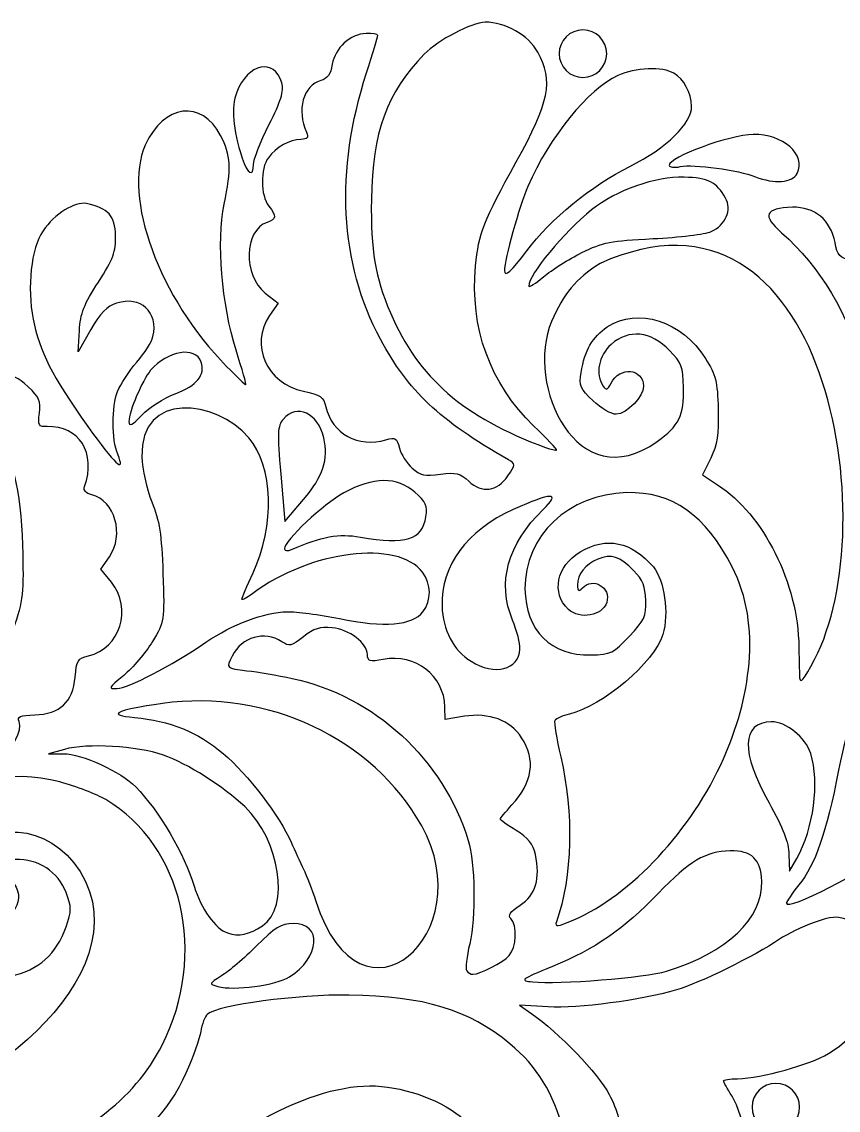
# Model space of a CAD drawing. Header units: millimetres. Extents: x -100 to 100, y -94 to 90.
# Drawn here: x 2.4 to 32.91, y 48.91 to 89.56 of the extents above; entities that cross this region are included whole.
import ezdxf

# ---------------------------------------------------------------- set-up
doc = ezdxf.new("R2010")
doc.units = ezdxf.units.MM
doc.header["$MEASUREMENT"] = 0
doc.layers.add('Layer 1', color=7, linetype='Continuous')

msp = doc.modelspace()

# ---------------------------------------------------------------- linework, layer by layer
at = {"layer": 'Layer 1', "color": 242}
for points, knots in [([(21.9667, 73.6684), (18.9258, 74.7752), (17.2125, 76.262), (16.1748, 78.6947), (16.1748, 78.6947), (15.5994, 80.0439), (15.439, 80.9976), (15.4638, 82.9253), (15.4638, 82.9253), (15.4961, 85.4396), (16.0325, 86.9147), (17.437, 88.3516), (17.437, 88.3516), (17.9585, 88.885), (19.1987, 89.535), (19.7187, 89.5474), (19.7187, 89.5474), (20.45, 89.5649), (21.3405, 89.0588), (21.684, 88.4306), (21.684, 88.4306), (22.2743, 87.3513), (22.1211, 86.5725), (20.8781, 84.3317), (20.8781, 84.3317), (19.662, 82.1393), (19.4711, 81.6521), (19.3565, 80.4481), (19.3565, 80.4481), (19.1368, 78.1376), (19.8968, 76.045), (21.5272, 74.4716), (21.5272, 74.4716), (22.0213, 73.9948), (22.4073, 73.588), (22.3849, 73.5678), (22.3849, 73.5678), (22.3624, 73.5476), (22.1743, 73.5927), (21.9667, 73.6684)], [0, 0, 0, 0, 0.0909091, 0.0909091, 0.0909091, 0.0909091, 0.1818182, 0.1818182, 0.1818182, 0.1818182, 0.2727273, 0.2727273, 0.2727273, 0.2727273, 0.3636364, 0.3636364, 0.3636364, 0.3636364, 0.4545455, 0.4545455, 0.4545455, 0.4545455, 0.5454545, 0.5454545, 0.5454545, 0.5454545, 0.6363636, 0.6363636, 0.6363636, 0.6363636, 0.7272727, 0.7272727, 0.7272727, 0.7272727, 0.8181818, 0.8181818, 0.8181818, 0.8181818, 1, 1, 1, 1]), ([(19.1033, 72.403), (18.7811, 72.7072), (18.6286, 72.7442), (18.041, 72.6608), (18.041, 72.6608), (17.4693, 72.5798), (17.2933, 72.618), (16.9861, 72.8906), (16.9861, 72.8906), (16.7832, 73.0705), (16.5694, 73.4095), (16.5107, 73.6439), (16.5107, 73.6439), (16.4165, 74.0213), (16.3588, 74.0566), (16.0087, 73.9521), (16.0087, 73.9521), (14.9706, 73.6425), (13.9913, 74.1803), (13.7597, 75.1871), (13.7597, 75.1871), (13.6755, 75.5535), (13.5583, 75.6348), (12.9223, 75.7682), (12.9223, 75.7682), (11.5488, 76.0564), (10.9037, 77.5004), (11.6618, 78.5898), (11.6618, 78.5898), (11.6618, 78.5898), (11.9827, 79.0508), (11.9827, 79.0508), (11.9827, 79.0508), (11.9827, 79.0508), (11.4985, 79.4337), (11.4985, 79.4337), (11.4985, 79.4337), (10.6586, 80.098), (10.7013, 81.7707), (11.5658, 82.0726), (11.5658, 82.0726), (11.9203, 82.1964), (11.9317, 82.3047), (11.6294, 82.6813), (11.6294, 82.6813), (11.3169, 83.0709), (11.308, 84.0843), (11.6137, 84.4845), (11.6137, 84.4845), (11.9216, 84.8879), (12.4022, 85.1595), (12.8292, 85.1718), (12.8292, 85.1718), (13.0804, 85.179), (13.1271, 85.2393), (13.0363, 85.4391), (13.0363, 85.4391), (12.6636, 86.2591), (12.92, 87.1865), (13.5701, 87.3696), (13.5701, 87.3696), (13.8268, 87.442), (13.9457, 87.608), (14.0037, 87.9752), (14.0037, 87.9752), (14.0998, 88.5832), (14.6781, 89.1088), (15.2694, 89.1258), (15.2694, 89.1258), (15.5046, 89.1326), (15.6982, 89.0991), (15.6996, 89.0515), (15.6996, 89.0515), (15.7009, 89.0039), (15.5129, 88.3766), (15.2817, 87.6577), (15.2817, 87.6577), (14.0965, 83.9716), (14.2754, 80.5698), (15.8049, 77.7036), (15.8049, 77.7036), (16.8302, 75.7823), (17.9971, 74.6823), (20.5836, 73.1996), (20.5836, 73.1996), (20.8544, 73.0444), (20.8536, 73.023), (20.5634, 72.6014), (20.5634, 72.6014), (20.163, 72.0201), (19.5911, 71.9423), (19.1033, 72.403)], [0, 0, 0, 0, 0.0416667, 0.0416667, 0.0416667, 0.0416667, 0.0833333, 0.0833333, 0.0833333, 0.0833333, 0.125, 0.125, 0.125, 0.125, 0.1666667, 0.1666667, 0.1666667, 0.1666667, 0.2083333, 0.2083333, 0.2083333, 0.2083333, 0.25, 0.25, 0.25, 0.25, 0.2916667, 0.2916667, 0.2916667, 0.2916667, 0.3333333, 0.3333333, 0.3333333, 0.3333333, 0.375, 0.375, 0.375, 0.375, 0.4166667, 0.4166667, 0.4166667, 0.4166667, 0.4583333, 0.4583333, 0.4583333, 0.4583333, 0.5, 0.5, 0.5, 0.5, 0.5416667, 0.5416667, 0.5416667, 0.5416667, 0.5833333, 0.5833333, 0.5833333, 0.5833333, 0.625, 0.625, 0.625, 0.625, 0.6666667, 0.6666667, 0.6666667, 0.6666667, 0.7083333, 0.7083333, 0.7083333, 0.7083333, 0.75, 0.75, 0.75, 0.75, 0.7916667, 0.7916667, 0.7916667, 0.7916667, 0.8333333, 0.8333333, 0.8333333, 0.8333333, 0.875, 0.875, 0.875, 0.875, 0.9166667, 0.9166667, 0.9166667, 0.9166667, 1, 1, 1, 1]), ([(23.3686, 89.2599), (23.8588, 89.2599), (24.2565, 88.8622), (24.2565, 88.372), (24.2565, 88.372), (24.2565, 87.8818), (23.8588, 87.4841), (23.3686, 87.4841), (23.3686, 87.4841), (22.8784, 87.4841), (22.4807, 87.8818), (22.4807, 88.372), (22.4807, 88.372), (22.4807, 88.8622), (22.8784, 89.2599), (23.3686, 89.2599)], [0, 0, 0, 0, 0.2, 0.2, 0.2, 0.2, 0.4, 0.4, 0.4, 0.4, 0.6, 0.6, 0.6, 0.6, 1, 1, 1, 1]), ([(10.6361, 84.474), (10.2796, 85.5805), (10.2142, 86.367), (10.4316, 86.9324), (10.4316, 86.9324), (10.8498, 88.0197), (11.8469, 88.225), (12.1135, 87.2786), (12.1135, 87.2786), (12.2005, 86.9698), (12.0917, 86.6121), (11.6373, 85.713), (11.6373, 85.713), (11.3134, 85.0721), (11.0523, 84.4078), (11.0572, 84.2369), (11.0572, 84.2369), (11.0716, 83.7364), (10.8299, 83.8724), (10.6361, 84.474)], [0, 0, 0, 0, 0.1666667, 0.1666667, 0.1666667, 0.1666667, 0.3333333, 0.3333333, 0.3333333, 0.3333333, 0.5, 0.5, 0.5, 0.5, 0.6666667, 0.6666667, 0.6666667, 0.6666667, 1, 1, 1, 1]), ([(20.4354, 80.2735), (20.433, 80.6772), (20.9908, 82.6767), (21.3122, 83.4169), (21.3122, 83.4169), (22.1116, 85.2579), (23.5738, 87.0586), (24.6724, 87.5551), (24.6724, 87.5551), (25.3164, 87.8462), (26.3474, 87.891), (26.7659, 87.646), (26.7659, 87.646), (27.1365, 87.4291), (27.413, 86.9106), (27.4275, 86.4054), (27.4275, 86.4054), (27.4456, 85.7731), (26.4903, 84.8435), (25.1238, 84.1641), (25.1238, 84.1641), (23.6852, 83.4487), (22.1559, 82.1965), (21.2759, 81.0134), (21.2759, 81.0134), (20.7, 80.239), (20.4369, 80.0074), (20.4354, 80.2735)], [0, 0, 0, 0, 0.125, 0.125, 0.125, 0.125, 0.25, 0.25, 0.25, 0.25, 0.375, 0.375, 0.375, 0.375, 0.5, 0.5, 0.5, 0.5, 0.625, 0.625, 0.625, 0.625, 0.75, 0.75, 0.75, 0.75, 1, 1, 1, 1]), ([(10.0555, 76.6893), (7.5418, 79.2353), (6.1484, 83.0253), (7.016, 84.9569), (7.016, 84.9569), (7.7061, 86.4931), (9.1225, 86.6731), (9.8291, 85.3144), (9.8291, 85.3144), (10.214, 84.5742), (10.2395, 84.0869), (9.9638, 82.746), (9.9638, 82.746), (9.6757, 81.3445), (9.865, 79.0328), (10.4102, 77.297), (10.4102, 77.297), (10.634, 76.5845), (10.799, 76.001), (10.7769, 76.0004), (10.7769, 76.0004), (10.7549, 75.9998), (10.4302, 76.3097), (10.0555, 76.6893)], [0, 0, 0, 0, 0.1428571, 0.1428571, 0.1428571, 0.1428571, 0.2857143, 0.2857143, 0.2857143, 0.2857143, 0.4285714, 0.4285714, 0.4285714, 0.4285714, 0.5714286, 0.5714286, 0.5714286, 0.5714286, 0.7142857, 0.7142857, 0.7142857, 0.7142857, 1, 1, 1, 1]), ([(29.814, 83.7763), (29.1772, 84.0323), (27.498, 84.258), (27.0066, 84.1536), (27.0066, 84.1536), (26.782, 84.106), (26.5965, 84.1278), (26.5944, 84.2021), (26.5944, 84.2021), (26.5856, 84.509), (28.8207, 85.3316), (29.7345, 85.3578), (29.7345, 85.3578), (30.8267, 85.3891), (31.7238, 84.5941), (31.3781, 83.9013), (31.3781, 83.9013), (31.2048, 83.554), (30.5061, 83.4981), (29.814, 83.7763)], [0, 0, 0, 0, 0.1666667, 0.1666667, 0.1666667, 0.1666667, 0.3333333, 0.3333333, 0.3333333, 0.3333333, 0.5, 0.5, 0.5, 0.5, 0.6666667, 0.6666667, 0.6666667, 0.6666667, 1, 1, 1, 1]), ([(31.4648, 65.0536), (31.457, 65.115), (31.4444, 65.6357), (31.4368, 66.2105), (31.4368, 66.2105), (31.4053, 68.5932), (30.1267, 71.1446), (28.401, 72.2687), (28.401, 72.2687), (28.401, 72.2687), (27.8332, 72.6387), (27.8332, 72.6387), (27.8332, 72.6387), (27.8332, 72.6387), (28.1433, 73.2659), (28.1433, 73.2659), (28.1433, 73.2659), (28.3872, 73.7592), (28.4467, 74.1479), (28.4217, 75.0872), (28.4217, 75.0872), (28.394, 76.1327), (28.3347, 76.3696), (27.9459, 76.9898), (27.9459, 76.9898), (27.0691, 78.3882), (25.4202, 78.917), (24.2793, 78.1658), (24.2793, 78.1658), (23.7236, 77.8), (23.4327, 77.2947), (23.302, 76.4679), (23.302, 76.4679), (23.2229, 75.9672), (23.2678, 75.8611), (23.753, 75.4029), (23.753, 75.4029), (24.0494, 75.1231), (24.436, 74.8982), (24.6121, 74.9033), (24.6121, 74.9033), (25.0102, 74.9148), (25.6469, 75.5678), (25.6358, 75.9533), (25.6358, 75.9533), (25.6166, 76.6256), (24.7415, 76.7043), (24.4214, 76.0626), (24.4214, 76.0626), (24.296, 75.8114), (24.238, 75.7895), (24.1282, 75.9523), (24.1282, 75.9523), (23.819, 76.411), (23.9481, 77.0885), (24.4261, 77.5146), (24.4261, 77.5146), (25.0789, 78.0967), (25.9037, 78.0107), (26.6059, 77.2874), (26.6059, 77.2874), (27.0515, 76.8282), (27.1083, 76.6777), (27.1256, 75.9112), (27.1256, 75.9112), (27.1494, 74.8589), (26.9599, 74.4679), (26.1444, 73.8856), (26.1444, 73.8856), (23.1617, 71.7559), (21.1884, 75.9852), (22.198, 78.3714), (22.198, 78.3714), (22.6362, 79.4069), (23.1052, 79.9677), (24.0105, 80.5387), (24.0105, 80.5387), (32.5109, 84.3646), (34.6733, 70.7761), (32.0227, 65.7479), (32.0227, 65.7479), (31.612, 64.9687), (31.4941, 64.822), (31.4648, 65.0536)], [0, 0, 0, 0, 0.0454545, 0.0454545, 0.0454545, 0.0454545, 0.0909091, 0.0909091, 0.0909091, 0.0909091, 0.1363636, 0.1363636, 0.1363636, 0.1363636, 0.1818182, 0.1818182, 0.1818182, 0.1818182, 0.2272727, 0.2272727, 0.2272727, 0.2272727, 0.2727273, 0.2727273, 0.2727273, 0.2727273, 0.3181818, 0.3181818, 0.3181818, 0.3181818, 0.3636364, 0.3636364, 0.3636364, 0.3636364, 0.4090909, 0.4090909, 0.4090909, 0.4090909, 0.4545455, 0.4545455, 0.4545455, 0.4545455, 0.5, 0.5, 0.5, 0.5, 0.5454545, 0.5454545, 0.5454545, 0.5454545, 0.5909091, 0.5909091, 0.5909091, 0.5909091, 0.6363636, 0.6363636, 0.6363636, 0.6363636, 0.6818182, 0.6818182, 0.6818182, 0.6818182, 0.7272727, 0.7272727, 0.7272727, 0.7272727, 0.7727273, 0.7727273, 0.7727273, 0.7727273, 0.8181818, 0.8181818, 0.8181818, 0.8181818, 0.8636364, 0.8636364, 0.8636364, 0.8636364, 0.9090909, 0.9090909, 0.9090909, 0.9090909, 1, 1, 1, 1]), ([(21.3463, 79.695), (21.3364, 80.1099), (22.6597, 81.7133), (23.6936, 82.5388), (23.6936, 82.5388), (24.6136, 83.2735), (26.0911, 83.7962), (27.1463, 83.7606), (27.1463, 83.7606), (28.0719, 83.7295), (28.349, 83.5901), (28.6979, 82.9807), (28.6979, 82.9807), (28.9441, 82.5509), (28.6945, 81.9673), (28.1627, 81.7289), (28.1627, 81.7289), (27.9424, 81.6302), (26.9629, 81.511), (25.9862, 81.4641), (25.9862, 81.4641), (24.4046, 81.3882), (24.1139, 81.3311), (23.3267, 80.9414), (23.3267, 80.9414), (22.8407, 80.7009), (22.1968, 80.2952), (21.896, 80.0399), (21.896, 80.0399), (21.5953, 79.7848), (21.3478, 79.6295), (21.3463, 79.695)], [0, 0, 0, 0, 0.1111111, 0.1111111, 0.1111111, 0.1111111, 0.2222222, 0.2222222, 0.2222222, 0.2222222, 0.3333333, 0.3333333, 0.3333333, 0.3333333, 0.4444444, 0.4444444, 0.4444444, 0.4444444, 0.5555556, 0.5555556, 0.5555556, 0.5555556, 0.6666667, 0.6666667, 0.6666667, 0.6666667, 0.7777778, 0.7777778, 0.7777778, 0.7777778, 1, 1, 1, 1]), ([(4.8699, 74.4492), (3.5032, 76.384), (3.0755, 77.2227), (2.8279, 78.4539), (2.8279, 78.4539), (2.5872, 79.6504), (2.7476, 81.0947), (3.1949, 81.7584), (3.1949, 81.7584), (3.6167, 82.3844), (4.3893, 82.8666), (4.8213, 82.7737), (4.8213, 82.7737), (5.6371, 82.5981), (5.8836, 82.3252), (5.9051, 81.5732), (5.9051, 81.5732), (5.9222, 80.98), (5.8212, 80.7089), (5.261, 79.8444), (5.261, 79.8444), (4.7284, 79.0226), (4.5876, 78.6624), (4.5514, 78.0294), (4.5514, 78.0294), (4.5514, 78.0294), (4.5062, 77.2397), (4.5062, 77.2397), (4.5062, 77.2397), (4.5062, 77.2397), (4.9826, 78.0701), (4.9826, 78.0701), (4.9826, 78.0701), (5.3376, 78.689), (5.5823, 78.9395), (5.9432, 79.0539), (5.9432, 79.0539), (6.8436, 79.339), (7.5129, 78.7245), (7.3031, 77.8055), (7.3031, 77.8055), (7.2607, 77.6194), (6.9888, 77.1914), (6.6991, 76.8545), (6.6991, 76.8545), (6.4093, 76.5175), (6.0856, 76.023), (5.9797, 75.7556), (5.9797, 75.7556), (5.7563, 75.1914), (5.7597, 73.9558), (5.9862, 73.4079), (5.9862, 73.4079), (6.3049, 72.637), (5.8506, 73.0607), (4.8699, 74.4492)], [0, 0, 0, 0, 0.0666667, 0.0666667, 0.0666667, 0.0666667, 0.1333333, 0.1333333, 0.1333333, 0.1333333, 0.2, 0.2, 0.2, 0.2, 0.2666667, 0.2666667, 0.2666667, 0.2666667, 0.3333333, 0.3333333, 0.3333333, 0.3333333, 0.4, 0.4, 0.4, 0.4, 0.4666667, 0.4666667, 0.4666667, 0.4666667, 0.5333333, 0.5333333, 0.5333333, 0.5333333, 0.6, 0.6, 0.6, 0.6, 0.6666667, 0.6666667, 0.6666667, 0.6666667, 0.7333333, 0.7333333, 0.7333333, 0.7333333, 0.8, 0.8, 0.8, 0.8, 0.8666667, 0.8666667, 0.8666667, 0.8666667, 1, 1, 1, 1]), ([(33.7992, 66.0785), (33.3309, 66.2345), (33.2761, 66.5078), (33.5624, 67.2617), (33.5624, 67.2617), (33.6688, 67.5418), (33.8876, 68.5478), (34.0487, 69.4973), (34.0487, 69.4973), (34.9183, 74.622), (33.7094, 79.141), (30.7878, 81.6872), (30.7878, 81.6872), (30.0464, 82.3334), (30.1649, 82.6065), (31.1996, 82.6362), (31.1996, 82.6362), (32.0194, 82.6597), (32.6265, 82.1569), (32.787, 81.3216), (32.787, 81.3216), (32.8807, 80.8337), (32.9624, 80.7461), (33.4198, 80.6441), (33.4198, 80.6441), (33.7086, 80.5797), (34.0359, 80.4435), (34.147, 80.3416), (34.147, 80.3416), (34.4844, 80.0323), (34.7901, 79.049), (34.6628, 78.683), (34.6628, 78.683), (34.5414, 78.334), (34.7314, 78.1812), (35.2677, 78.1966), (35.2677, 78.1966), (35.6103, 78.2065), (36.1454, 77.657), (36.3716, 77.0636), (36.3716, 77.0636), (36.525, 76.6609), (36.5066, 76.4949), (36.2498, 75.9655), (36.2498, 75.9655), (36.0833, 75.6225), (35.9674, 75.3302), (35.9921, 75.3159), (35.9921, 75.3159), (36.7234, 74.8941), (36.9347, 74.7036), (37.1158, 74.3027), (37.1158, 74.3027), (37.3634, 73.7551), (37.2998, 73.2879), (36.8935, 72.6679), (36.8935, 72.6679), (36.8935, 72.6679), (36.6121, 72.2385), (36.6121, 72.2385), (36.6121, 72.2385), (36.6121, 72.2385), (37.0204, 71.836), (37.0204, 71.836), (37.0204, 71.836), (37.6171, 71.2479), (37.722, 70.4806), (37.2967, 69.8159), (37.2967, 69.8159), (37.1095, 69.5234), (36.909, 69.282), (36.851, 69.2799), (36.851, 69.2799), (36.7931, 69.2778), (36.8515, 69.0015), (36.9807, 68.6663), (36.9807, 68.6663), (37.6148, 67.0208), (36.8541, 65.9765), (35.0027, 65.9511), (35.0027, 65.9511), (34.5688, 65.9452), (34.0273, 66.0025), (33.7992, 66.0785)], [0, 0, 0, 0, 0.0454545, 0.0454545, 0.0454545, 0.0454545, 0.0909091, 0.0909091, 0.0909091, 0.0909091, 0.1363636, 0.1363636, 0.1363636, 0.1363636, 0.1818182, 0.1818182, 0.1818182, 0.1818182, 0.2272727, 0.2272727, 0.2272727, 0.2272727, 0.2727273, 0.2727273, 0.2727273, 0.2727273, 0.3181818, 0.3181818, 0.3181818, 0.3181818, 0.3636364, 0.3636364, 0.3636364, 0.3636364, 0.4090909, 0.4090909, 0.4090909, 0.4090909, 0.4545455, 0.4545455, 0.4545455, 0.4545455, 0.5, 0.5, 0.5, 0.5, 0.5454545, 0.5454545, 0.5454545, 0.5454545, 0.5909091, 0.5909091, 0.5909091, 0.5909091, 0.6363636, 0.6363636, 0.6363636, 0.6363636, 0.6818182, 0.6818182, 0.6818182, 0.6818182, 0.7272727, 0.7272727, 0.7272727, 0.7272727, 0.7727273, 0.7727273, 0.7727273, 0.7727273, 0.8181818, 0.8181818, 0.8181818, 0.8181818, 0.8636364, 0.8636364, 0.8636364, 0.8636364, 0.9090909, 0.9090909, 0.9090909, 0.9090909, 1, 1, 1, 1]), ([(6.4061, 74.6377), (6.4004, 74.9903), (6.9067, 76.1849), (7.2149, 76.5457), (7.2149, 76.5457), (7.8479, 77.2868), (8.8905, 77.4572), (9.1012, 76.8539), (9.1012, 76.8539), (9.2688, 76.3741), (8.9424, 75.9733), (8.1358, 75.6685), (8.1358, 75.6685), (7.7157, 75.5098), (7.1556, 75.153), (6.8912, 74.8756), (6.8912, 74.8756), (6.5132, 74.4793), (6.4095, 74.4283), (6.4061, 74.6377)], [0, 0, 0, 0, 0.1666667, 0.1666667, 0.1666667, 0.1666667, 0.3333333, 0.3333333, 0.3333333, 0.3333333, 0.5, 0.5, 0.5, 0.5, 0.6666667, 0.6666667, 0.6666667, 0.6666667, 1, 1, 1, 1]), ([(-1.0224, 61.3796), (-1.1692, 61.4845), (-1.2918, 61.6565), (-1.2948, 61.7617), (-1.2948, 61.7617), (-1.2978, 61.8671), (-0.8535, 62.4102), (-0.3074, 62.9687), (-0.3074, 62.9687), (0.8914, 64.1948), (1.5423, 65.2568), (2.0795, 66.8625), (2.0795, 66.8625), (2.4492, 67.968), (2.4783, 68.232), (2.4258, 70.0096), (2.4258, 70.0096), (2.3641, 72.1047), (2.0713, 73.2822), (1.1986, 74.9467), (1.1986, 74.9467), (0.733, 75.8347), (0.8219, 76.0785), (1.6835, 76.2766), (1.6835, 76.2766), (2.0845, 76.3688), (2.2331, 76.3147), (2.6436, 75.9271), (2.6436, 75.9271), (3.0561, 75.5376), (3.1189, 75.3904), (3.0605, 74.9505), (3.0605, 74.9505), (2.9981, 74.482), (3.0253, 74.4336), (3.3456, 74.4428), (3.3456, 74.4428), (4.5517, 74.4774), (5.1884, 73.458), (4.7465, 72.1998), (4.7465, 72.1998), (4.6959, 72.0557), (4.7902, 71.9489), (5.016, 71.8947), (5.016, 71.8947), (5.8762, 71.6883), (6.2438, 70.397), (5.675, 69.5798), (5.675, 69.5798), (5.675, 69.5798), (5.354, 69.1184), (5.354, 69.1184), (5.354, 69.1184), (5.354, 69.1184), (5.7474, 68.6321), (5.7474, 68.6321), (5.7474, 68.6321), (6.5398, 67.6528), (6.0739, 66.153), (4.8929, 65.8814), (4.8929, 65.8814), (4.4952, 65.79), (4.4458, 65.7113), (4.3936, 65.0887), (4.3936, 65.0887), (4.3159, 64.1611), (3.8246, 63.7008), (2.8835, 63.6738), (2.8835, 63.6738), (2.3288, 63.6579), (2.2219, 63.612), (2.3005, 63.4235), (2.3005, 63.4235), (2.439, 63.0914), (2.0364, 62.3446), (1.6452, 62.208), (1.6452, 62.208), (1.4616, 62.1439), (1.1263, 62.0914), (0.8999, 62.0914), (0.8999, 62.0914), (0.6736, 62.0913), (0.4902, 62.0286), (0.4924, 61.952), (0.4924, 61.952), (0.5, 61.6856), (-0.0857, 61.1985), (-0.4195, 61.1936), (-0.4195, 61.1936), (-0.6044, 61.1909), (-0.8756, 61.2746), (-1.0224, 61.3796)], [0, 0, 0, 0, 0.0416667, 0.0416667, 0.0416667, 0.0416667, 0.0833333, 0.0833333, 0.0833333, 0.0833333, 0.125, 0.125, 0.125, 0.125, 0.1666667, 0.1666667, 0.1666667, 0.1666667, 0.2083333, 0.2083333, 0.2083333, 0.2083333, 0.25, 0.25, 0.25, 0.25, 0.2916667, 0.2916667, 0.2916667, 0.2916667, 0.3333333, 0.3333333, 0.3333333, 0.3333333, 0.375, 0.375, 0.375, 0.375, 0.4166667, 0.4166667, 0.4166667, 0.4166667, 0.4583333, 0.4583333, 0.4583333, 0.4583333, 0.5, 0.5, 0.5, 0.5, 0.5416667, 0.5416667, 0.5416667, 0.5416667, 0.5833333, 0.5833333, 0.5833333, 0.5833333, 0.625, 0.625, 0.625, 0.625, 0.6666667, 0.6666667, 0.6666667, 0.6666667, 0.7083333, 0.7083333, 0.7083333, 0.7083333, 0.75, 0.75, 0.75, 0.75, 0.7916667, 0.7916667, 0.7916667, 0.7916667, 0.8333333, 0.8333333, 0.8333333, 0.8333333, 0.875, 0.875, 0.875, 0.875, 0.9166667, 0.9166667, 0.9166667, 0.9166667, 1, 1, 1, 1]), ([(6.2075, 65.1509), (6.5475, 65.4277), (7.0308, 65.9948), (7.2815, 66.4111), (7.2815, 66.4111), (7.7318, 67.1585), (7.7366, 67.1904), (7.6751, 68.9619), (7.6751, 68.9619), (7.6245, 70.4162), (7.5464, 70.921), (7.2625, 71.6282), (7.2625, 71.6282), (7.062, 72.1274), (6.9023, 72.8479), (6.8889, 73.313), (6.8889, 73.313), (6.8181, 75.7836), (9.6531, 75.4577), (10.8874, 74.0268), (10.8874, 74.0268), (11.7974, 72.9718), (11.8667, 70.7348), (11.0437, 68.9811), (11.0437, 68.9811), (10.8129, 68.4895), (10.6252, 68.047), (10.6266, 67.998), (10.6266, 67.998), (10.6281, 67.9492), (10.8102, 68.0446), (11.0313, 68.2103), (11.0313, 68.2103), (13.1721, 69.8142), (16.4651, 70.225), (17.3753, 69.0016), (17.3753, 69.0016), (17.7085, 68.5539), (17.7147, 67.9477), (17.3904, 67.523), (17.3904, 67.523), (17.0042, 67.0171), (15.9316, 66.9299), (14.2714, 67.2697), (14.2714, 67.2697), (13.5271, 67.4221), (12.6531, 67.5392), (12.3292, 67.5299), (12.3292, 67.5299), (11.4403, 67.5045), (10.2848, 67.0713), (9.2782, 66.3863), (9.2782, 66.3863), (7.9743, 65.499), (6.3817, 64.6704), (5.9565, 64.6582), (5.9565, 64.6582), (5.6207, 64.6486), (5.6422, 64.6908), (6.2075, 65.1509)], [0, 0, 0, 0, 0.0625, 0.0625, 0.0625, 0.0625, 0.125, 0.125, 0.125, 0.125, 0.1875, 0.1875, 0.1875, 0.1875, 0.25, 0.25, 0.25, 0.25, 0.3125, 0.3125, 0.3125, 0.3125, 0.375, 0.375, 0.375, 0.375, 0.4375, 0.4375, 0.4375, 0.4375, 0.5, 0.5, 0.5, 0.5, 0.5625, 0.5625, 0.5625, 0.5625, 0.625, 0.625, 0.625, 0.625, 0.6875, 0.6875, 0.6875, 0.6875, 0.75, 0.75, 0.75, 0.75, 0.8125, 0.8125, 0.8125, 0.8125, 0.875, 0.875, 0.875, 0.875, 1, 1, 1, 1]), ([(12.0781, 72.6624), (11.9411, 74.2081), (11.9521, 74.4608), (12.168, 74.7135), (12.168, 74.7135), (12.6802, 75.3133), (13.4675, 74.9551), (13.6814, 74.0251), (13.6814, 74.0251), (13.868, 73.2139), (13.6655, 72.5923), (12.932, 71.7245), (12.932, 71.7245), (12.932, 71.7245), (12.2343, 70.8992), (12.2343, 70.8992), (12.2343, 70.8992), (12.2343, 70.8992), (12.0781, 72.6624), (12.0781, 72.6624)], [0, 0, 0, 0, 0.1666667, 0.1666667, 0.1666667, 0.1666667, 0.3333333, 0.3333333, 0.3333333, 0.3333333, 0.5, 0.5, 0.5, 0.5, 0.6666667, 0.6666667, 0.6666667, 0.6666667, 1, 1, 1, 1]), ([(12.216, 69.8796), (12.2075, 70.1741), (13.6764, 71.5606), (14.43, 71.9695), (14.43, 71.9695), (15.5337, 72.5683), (16.4286, 72.5772), (17.0873, 71.9963), (17.0873, 71.9963), (17.5109, 71.6228), (17.5704, 71.4902), (17.5011, 71.0745), (17.5011, 71.0745), (17.3562, 70.206), (16.756, 70.0202), (15.0507, 70.3165), (15.0507, 70.3165), (14.2371, 70.4579), (13.6176, 70.3451), (12.4782, 69.8482), (12.4782, 69.8482), (12.3363, 69.7863), (12.2182, 69.8003), (12.216, 69.8796)], [0, 0, 0, 0, 0.1428571, 0.1428571, 0.1428571, 0.1428571, 0.2857143, 0.2857143, 0.2857143, 0.2857143, 0.4285714, 0.4285714, 0.4285714, 0.4285714, 0.5714286, 0.5714286, 0.5714286, 0.5714286, 0.7142857, 0.7142857, 0.7142857, 0.7142857, 1, 1, 1, 1]), ([(19.193, 65.6757), (18.5246, 66.0949), (18.1296, 66.8427), (18.1036, 67.7376), (18.1036, 67.7376), (18.0598, 69.25), (19.0299, 70.5667), (20.7632, 71.3473), (20.7632, 71.3473), (22.2109, 71.9993), (22.5573, 71.9987), (21.882, 71.3455), (21.882, 71.3455), (20.5496, 70.0568), (20.1533, 68.6181), (20.7422, 67.2072), (20.7422, 67.2072), (20.9023, 66.8236), (21.0252, 66.3414), (21.0155, 66.1357), (21.0155, 66.1357), (20.9785, 65.3575), (20.067, 65.1274), (19.193, 65.6757)], [0, 0, 0, 0, 0.1428571, 0.1428571, 0.1428571, 0.1428571, 0.2857143, 0.2857143, 0.2857143, 0.2857143, 0.4285714, 0.4285714, 0.4285714, 0.4285714, 0.5714286, 0.5714286, 0.5714286, 0.5714286, 0.7142857, 0.7142857, 0.7142857, 0.7142857, 1, 1, 1, 1]), ([(22.38, 55.9427), (22.9748, 57.6365), (23.0357, 60.0266), (22.5371, 62.1074), (22.5371, 62.1074), (22.3759, 62.7799), (22.2788, 63.3903), (22.3214, 63.4638), (22.3214, 63.4638), (22.3639, 63.5372), (22.6092, 63.6457), (22.8663, 63.7048), (22.8663, 63.7048), (24.0897, 63.9863), (26.0506, 65.658), (26.3556, 66.6794), (26.3556, 66.6794), (26.59, 67.4648), (26.4155, 68.7008), (25.9998, 69.1991), (25.9998, 69.1991), (25.2072, 70.1495), (24.2411, 70.3487), (23.2655, 69.7629), (23.2655, 69.7629), (22.384, 69.2337), (22.1767, 68.2279), (22.8234, 67.6172), (22.8234, 67.6172), (23.2412, 67.2228), (24.1019, 67.3758), (24.2565, 67.872), (24.2565, 67.872), (24.4316, 68.4343), (23.7457, 68.8405), (23.3424, 68.4134), (23.3424, 68.4134), (23.2071, 68.2702), (23.1676, 68.2939), (23.1648, 68.5203), (23.1648, 68.5203), (23.1599, 68.9201), (23.4584, 69.3019), (23.9272, 69.4957), (23.9272, 69.4957), (24.4294, 69.7034), (24.7467, 69.5998), (25.2734, 69.0564), (25.2734, 69.0564), (25.6039, 68.7156), (25.701, 68.4725), (25.716, 67.9486), (25.716, 67.9486), (25.733, 67.3553), (25.6619, 67.1998), (25.1019, 66.6068), (25.1019, 66.6068), (24.5102, 65.9802), (24.4154, 65.9345), (23.6612, 65.9129), (23.6612, 65.9129), (22.1792, 65.8704), (21.2252, 66.8267), (21.2026, 68.3777), (21.2026, 68.3777), (21.1738, 70.3539), (22.8348, 71.9264), (25.0034, 71.9761), (25.0034, 71.9761), (26.7138, 72.0154), (27.9446, 71.1499), (28.9455, 69.2046), (28.9455, 69.2046), (30.0844, 66.991), (29.5896, 64.2241), (28.6212, 62.0365), (28.6212, 62.0365), (27.4498, 59.39), (25.1656, 56.9327), (23.0268, 56.0181), (23.0268, 56.0181), (22.4023, 55.751), (22.3088, 55.74), (22.38, 55.9427)], [0, 0, 0, 0, 0.0454545, 0.0454545, 0.0454545, 0.0454545, 0.0909091, 0.0909091, 0.0909091, 0.0909091, 0.1363636, 0.1363636, 0.1363636, 0.1363636, 0.1818182, 0.1818182, 0.1818182, 0.1818182, 0.2272727, 0.2272727, 0.2272727, 0.2272727, 0.2727273, 0.2727273, 0.2727273, 0.2727273, 0.3181818, 0.3181818, 0.3181818, 0.3181818, 0.3636364, 0.3636364, 0.3636364, 0.3636364, 0.4090909, 0.4090909, 0.4090909, 0.4090909, 0.4545455, 0.4545455, 0.4545455, 0.4545455, 0.5, 0.5, 0.5, 0.5, 0.5454545, 0.5454545, 0.5454545, 0.5454545, 0.5909091, 0.5909091, 0.5909091, 0.5909091, 0.6363636, 0.6363636, 0.6363636, 0.6363636, 0.6818182, 0.6818182, 0.6818182, 0.6818182, 0.7272727, 0.7272727, 0.7272727, 0.7272727, 0.7727273, 0.7727273, 0.7727273, 0.7727273, 0.8181818, 0.8181818, 0.8181818, 0.8181818, 0.8636364, 0.8636364, 0.8636364, 0.8636364, 0.9090909, 0.9090909, 0.9090909, 0.9090909, 1, 1, 1, 1]), ([(19.0244, 54.1156), (18.9757, 54.1897), (19.026, 54.6422), (19.1361, 55.1212), (19.1361, 55.1212), (19.3709, 56.1415), (19.3439, 58.1391), (19.084, 58.9845), (19.084, 58.9845), (18.1527, 62.0134), (15.5752, 64.384), (12.5042, 65.036), (12.5042, 65.036), (11.9669, 65.1502), (11.2068, 65.2806), (10.8153, 65.3261), (10.8153, 65.3261), (10.0258, 65.4176), (10.0332, 65.4102), (10.2638, 65.8746), (10.2638, 65.8746), (10.6161, 66.5846), (11.4707, 66.8317), (12.112, 66.4094), (12.112, 66.4094), (12.3997, 66.2201), (12.4755, 66.2372), (12.9243, 66.5933), (12.9243, 66.5933), (13.3163, 66.9046), (13.5392, 66.9743), (13.9958, 66.929), (13.9958, 66.929), (14.646, 66.8645), (15.3044, 66.3653), (15.317, 65.9272), (15.317, 65.9272), (15.3243, 65.6715), (15.3971, 65.6493), (15.9096, 65.7463), (15.9096, 65.7463), (17.1111, 65.974), (18.1776, 65.1503), (18.2114, 63.9686), (18.2114, 63.9686), (18.2114, 63.9686), (18.2248, 63.5059), (18.2248, 63.5059), (18.2248, 63.5059), (18.2248, 63.5059), (18.937, 63.6213), (18.937, 63.6213), (18.937, 63.6213), (19.8584, 63.7705), (20.6564, 63.4729), (21.0788, 62.8228), (21.0788, 62.8228), (21.6144, 61.9985), (21.492, 61.1516), (20.7158, 60.3106), (20.7158, 60.3106), (20.4718, 60.0463), (20.2728, 59.8076), (20.2736, 59.7803), (20.2736, 59.7803), (20.2744, 59.753), (20.5455, 59.5626), (20.876, 59.3572), (20.876, 59.3572), (21.3238, 59.0791), (21.5059, 58.8507), (21.5905, 58.4616), (21.5905, 58.4616), (21.7861, 57.5624), (21.6015, 56.947), (21.022, 56.5654), (21.022, 56.5654), (20.6525, 56.3221), (20.5505, 56.1789), (20.6679, 56.0681), (20.6679, 56.0681), (20.9227, 55.8275), (20.8886, 54.9786), (20.6123, 54.6861), (20.6123, 54.6861), (20.3646, 54.4237), (19.5326, 53.993), (19.2583, 53.9851), (19.2583, 53.9851), (19.1784, 53.9829), (19.0731, 54.0416), (19.0244, 54.1156)], [0, 0, 0, 0, 0.0416667, 0.0416667, 0.0416667, 0.0416667, 0.0833333, 0.0833333, 0.0833333, 0.0833333, 0.125, 0.125, 0.125, 0.125, 0.1666667, 0.1666667, 0.1666667, 0.1666667, 0.2083333, 0.2083333, 0.2083333, 0.2083333, 0.25, 0.25, 0.25, 0.25, 0.2916667, 0.2916667, 0.2916667, 0.2916667, 0.3333333, 0.3333333, 0.3333333, 0.3333333, 0.375, 0.375, 0.375, 0.375, 0.4166667, 0.4166667, 0.4166667, 0.4166667, 0.4583333, 0.4583333, 0.4583333, 0.4583333, 0.5, 0.5, 0.5, 0.5, 0.5416667, 0.5416667, 0.5416667, 0.5416667, 0.5833333, 0.5833333, 0.5833333, 0.5833333, 0.625, 0.625, 0.625, 0.625, 0.6666667, 0.6666667, 0.6666667, 0.6666667, 0.7083333, 0.7083333, 0.7083333, 0.7083333, 0.75, 0.75, 0.75, 0.75, 0.7916667, 0.7916667, 0.7916667, 0.7916667, 0.8333333, 0.8333333, 0.8333333, 0.8333333, 0.875, 0.875, 0.875, 0.875, 0.9166667, 0.9166667, 0.9166667, 0.9166667, 1, 1, 1, 1]), ([(30.9701, 56.64), (30.9685, 56.6941), (31.1781, 57.0007), (31.436, 57.3215), (31.436, 57.3215), (32.0521, 58.0877), (32.4526, 59.2423), (32.9238, 61.6101), (32.9238, 61.6101), (33.3144, 63.5728), (33.4791, 63.9976), (34.1426, 64.7535), (34.1426, 64.7535), (34.7212, 65.4128), (35.383, 65.588), (36.067, 65.2628), (36.067, 65.2628), (36.9186, 64.8579), (37.2124, 64.2214), (37.1607, 62.8934), (37.1607, 62.8934), (37.0983, 61.2937), (36.3751, 59.9558), (34.8685, 58.6528), (34.8685, 58.6528), (33.9375, 57.8476), (30.9792, 56.3202), (30.9701, 56.64)], [0, 0, 0, 0, 0.125, 0.125, 0.125, 0.125, 0.25, 0.25, 0.25, 0.25, 0.375, 0.375, 0.375, 0.375, 0.5, 0.5, 0.5, 0.5, 0.625, 0.625, 0.625, 0.625, 0.75, 0.75, 0.75, 0.75, 1, 1, 1, 1]), ([(13.386, 56.716), (13.2515, 57.1305), (13.0454, 57.6686), (12.9279, 57.9117), (12.9279, 57.9117), (12.8106, 58.1549), (12.6026, 58.6096), (12.4659, 58.9224), (12.4659, 58.9224), (12.0402, 59.8961), (10.8338, 61.4699), (9.9311, 62.2292), (9.9311, 62.2292), (8.9763, 63.0323), (7.9149, 63.4644), (6.6144, 63.5795), (6.6144, 63.5795), (5.5439, 63.6744), (5.8892, 63.8466), (7.6559, 64.0988), (7.6559, 64.0988), (11.5649, 64.6569), (15.5216, 62.7919), (17.3442, 59.5322), (17.3442, 59.5322), (19.5938, 55.5098), (15.0763, 51.5083), (13.386, 56.716)], [0, 0, 0, 0, 0.125, 0.125, 0.125, 0.125, 0.25, 0.25, 0.25, 0.25, 0.375, 0.375, 0.375, 0.375, 0.5, 0.5, 0.5, 0.5, 0.625, 0.625, 0.625, 0.625, 0.75, 0.75, 0.75, 0.75, 1, 1, 1, 1]), ([(31.0678, 58.4632), (31.0543, 58.9194), (30.8508, 59.4453), (30.325, 60.3839), (30.325, 60.3839), (29.2544, 62.2944), (29.2842, 63.3852), (30.4079, 63.4174), (30.4079, 63.4174), (30.9457, 63.4328), (31.6833, 62.8358), (31.878, 62.2276), (31.878, 62.2276), (32.2191, 61.1617), (31.9877, 59.4133), (31.3601, 58.3144), (31.3601, 58.3144), (31.3601, 58.3144), (31.0863, 57.835), (31.0863, 57.835), (31.0863, 57.835), (31.0863, 57.835), (31.0678, 58.4632), (31.0678, 58.4632)], [0, 0, 0, 0, 0.1428571, 0.1428571, 0.1428571, 0.1428571, 0.2857143, 0.2857143, 0.2857143, 0.2857143, 0.4285714, 0.4285714, 0.4285714, 0.4285714, 0.5714286, 0.5714286, 0.5714286, 0.5714286, 0.7142857, 0.7142857, 0.7142857, 0.7142857, 1, 1, 1, 1]), ([(10.0878, 55.5301), (9.6264, 55.6858), (9.096, 56.4285), (8.842, 57.2746), (8.842, 57.2746), (8.4792, 58.4829), (7.5323, 60.0905), (6.6559, 60.9865), (6.6559, 60.9865), (6.1022, 61.5525), (4.6356, 62.2272), (3.962, 62.2259), (3.962, 62.2259), (3.962, 62.2259), (3.3976, 62.2247), (3.3976, 62.2247), (3.3976, 62.2247), (3.3976, 62.2247), (3.9904, 62.3883), (3.9904, 62.3883), (3.9904, 62.3883), (4.8485, 62.6251), (6.6903, 62.5181), (7.6901, 62.1735), (7.6901, 62.1735), (8.5594, 61.8739), (9.9591, 60.9873), (10.7304, 60.2479), (10.7304, 60.2479), (12.0555, 58.9779), (12.4261, 56.4933), (11.3939, 55.7997), (11.3939, 55.7997), (10.8987, 55.4669), (10.5117, 55.387), (10.0878, 55.5301)], [0, 0, 0, 0, 0.1, 0.1, 0.1, 0.1, 0.2, 0.2, 0.2, 0.2, 0.3, 0.3, 0.3, 0.3, 0.4, 0.4, 0.4, 0.4, 0.5, 0.5, 0.5, 0.5, 0.6, 0.6, 0.6, 0.6, 0.7, 0.7, 0.7, 0.7, 0.8, 0.8, 0.8, 0.8, 1, 1, 1, 1]), ([(-1.321, 47.0509), (-2.4909, 47.2271), (-3.8723, 47.7485), (-4.8028, 48.3648), (-4.8028, 48.3648), (-4.8028, 48.3648), (-5.3442, 48.7234), (-5.3442, 48.7234), (-5.3442, 48.7234), (-5.3442, 48.7234), (-3.2463, 48.7835), (-3.2463, 48.7835), (-3.2463, 48.7835), (0.4308, 48.889), (7.0287, 53.9013), (4.5756, 57.8246), (4.5756, 57.8246), (3.4308, 59.6557), (1.0261, 59.8133), (0.1779, 58.113), (0.1779, 58.113), (-0.1996, 57.3562), (0.2056, 56.4969), (1.1008, 56.1558), (1.1008, 56.1558), (2.019, 55.806), (2.6921, 56.835), (1.9831, 57.5045), (1.9831, 57.5045), (1.8247, 57.654), (1.6069, 57.8029), (1.499, 57.8355), (1.499, 57.8355), (1.0923, 57.9582), (1.5374, 58.2573), (2.1531, 58.275), (2.1531, 58.275), (3.0238, 58.2999), (3.7591, 57.8214), (4.0587, 57.0347), (4.0587, 57.0347), (4.2647, 56.4942), (4.2644, 56.356), (4.0561, 55.7599), (4.0561, 55.7599), (3.6979, 54.7345), (3.0287, 54.1398), (1.9811, 53.9159), (1.9811, 53.9159), (0.8357, 53.6711), (0.013, 53.8644), (-0.8192, 54.574), (-0.8192, 54.574), (-2.3964, 55.9189), (-2.4993, 58.3219), (-1.0487, 59.9297), (-1.0487, 59.9297), (0.1098, 61.2136), (1.9316, 61.6774), (3.8222, 61.1697), (3.8222, 61.1697), (4.4316, 61.0061), (5.2038, 60.7099), (5.5381, 60.5116), (5.5381, 60.5116), (8.426, 58.799), (9.359, 54.7338), (7.6436, 51.3377), (7.6436, 51.3377), (6.6152, 49.3019), (4.4905, 47.702), (2.0809, 47.1492), (2.0809, 47.1492), (0.7305, 46.8394), (0.1863, 46.8236), (-1.321, 47.0509)], [0, 0, 0, 0, 0.05, 0.05, 0.05, 0.05, 0.1, 0.1, 0.1, 0.1, 0.15, 0.15, 0.15, 0.15, 0.2, 0.2, 0.2, 0.2, 0.25, 0.25, 0.25, 0.25, 0.3, 0.3, 0.3, 0.3, 0.35, 0.35, 0.35, 0.35, 0.4, 0.4, 0.4, 0.4, 0.45, 0.45, 0.45, 0.45, 0.5, 0.5, 0.5, 0.5, 0.55, 0.55, 0.55, 0.55, 0.6, 0.6, 0.6, 0.6, 0.65, 0.65, 0.65, 0.65, 0.7, 0.7, 0.7, 0.7, 0.75, 0.75, 0.75, 0.75, 0.8, 0.8, 0.8, 0.8, 0.85, 0.85, 0.85, 0.85, 0.9, 0.9, 0.9, 0.9, 1, 1, 1, 1]), ([(21.4973, 53.7012), (21.0001, 53.7569), (21.0332, 53.783), (22.2277, 54.2745), (22.2277, 54.2745), (23.831, 54.9342), (24.9042, 55.6749), (26.1815, 57.0037), (26.1815, 57.0037), (27.3617, 58.2315), (27.9283, 58.566), (28.8741, 58.5931), (28.8741, 58.5931), (29.667, 58.6158), (30.027, 58.2713), (30.05, 57.4672), (30.05, 57.4672), (30.0905, 56.0569), (28.7752, 54.8139), (26.4866, 54.1), (26.4866, 54.1), (25.7229, 53.8619), (22.4191, 53.5977), (21.4973, 53.7012)], [0, 0, 0, 0, 0.1428571, 0.1428571, 0.1428571, 0.1428571, 0.2857143, 0.2857143, 0.2857143, 0.2857143, 0.4285714, 0.4285714, 0.4285714, 0.4285714, 0.5714286, 0.5714286, 0.5714286, 0.5714286, 0.7142857, 0.7142857, 0.7142857, 0.7142857, 1, 1, 1, 1]), ([(26.0263, 44.6255), (25.3617, 45.1761), (25.0469, 45.9742), (24.8928, 47.499), (24.8928, 47.499), (24.8058, 48.3602), (24.6547, 48.9151), (24.3482, 49.5002), (24.3482, 49.5002), (23.9425, 50.2743), (22.4526, 51.8251), (21.453, 52.5137), (21.453, 52.5137), (21.453, 52.5137), (20.9958, 52.8286), (20.9958, 52.8286), (20.9958, 52.8286), (20.9958, 52.8286), (22.0668, 52.7701), (22.0668, 52.7701), (22.0668, 52.7701), (23.2136, 52.7075), (25.503, 53.0083), (26.8623, 53.4002), (26.8623, 53.4002), (27.7118, 53.6452), (29.7857, 54.6653), (30.7099, 55.2927), (30.7099, 55.2927), (30.992, 55.4843), (31.5758, 55.7656), (32.0073, 55.9181), (32.0073, 55.9181), (32.6586, 56.1483), (32.868, 56.1663), (33.2405, 56.0244), (33.2405, 56.0244), (33.9303, 55.7616), (34.2987, 55.1675), (34.3243, 54.2773), (34.3243, 54.2773), (34.3629, 52.9313), (33.6948, 51.712), (32.5413, 51.0232), (32.5413, 51.0232), (31.8367, 50.6024), (30.0615, 50.1121), (29.1476, 50.0859), (29.1476, 50.0859), (28.8568, 50.0776), (28.6197, 50.041), (28.6208, 50.0047), (28.6208, 50.0047), (28.6218, 49.9683), (28.7648, 49.7128), (28.9385, 49.4368), (28.9385, 49.4368), (29.4054, 48.6949), (29.7285, 46.6761), (29.4963, 45.9513), (29.4963, 45.9513), (29.146, 44.8572), (28.3412, 44.2368), (27.2311, 44.205), (27.2311, 44.205), (26.6929, 44.1895), (26.4503, 44.2742), (26.0263, 44.6255)], [0, 0, 0, 0, 0.0555556, 0.0555556, 0.0555556, 0.0555556, 0.1111111, 0.1111111, 0.1111111, 0.1111111, 0.1666667, 0.1666667, 0.1666667, 0.1666667, 0.2222222, 0.2222222, 0.2222222, 0.2222222, 0.2777778, 0.2777778, 0.2777778, 0.2777778, 0.3333333, 0.3333333, 0.3333333, 0.3333333, 0.3888889, 0.3888889, 0.3888889, 0.3888889, 0.4444444, 0.4444444, 0.4444444, 0.4444444, 0.5, 0.5, 0.5, 0.5, 0.5555556, 0.5555556, 0.5555556, 0.5555556, 0.6111111, 0.6111111, 0.6111111, 0.6111111, 0.6666667, 0.6666667, 0.6666667, 0.6666667, 0.7222222, 0.7222222, 0.7222222, 0.7222222, 0.7777778, 0.7777778, 0.7777778, 0.7777778, 0.8333333, 0.8333333, 0.8333333, 0.8333333, 0.8888889, 0.8888889, 0.8888889, 0.8888889, 1, 1, 1, 1]), ([(9.7257, 53.5311), (9.3864, 53.6248), (9.3897, 53.6343), (9.8637, 53.9257), (9.8637, 53.9257), (10.1309, 54.0899), (10.7203, 54.5941), (11.1737, 55.0463), (11.1737, 55.0463), (11.8548, 55.7255), (12.0912, 55.871), (12.5347, 55.8837), (12.5347, 55.8837), (13.6404, 55.9154), (13.5526, 54.6057), (12.4009, 53.8881), (12.4009, 53.8881), (11.8919, 53.5709), (10.3339, 53.3629), (9.7257, 53.5311)], [0, 0, 0, 0, 0.1666667, 0.1666667, 0.1666667, 0.1666667, 0.3333333, 0.3333333, 0.3333333, 0.3333333, 0.5, 0.5, 0.5, 0.5, 0.6666667, 0.6666667, 0.6666667, 0.6666667, 1, 1, 1, 1]), ([(17.5436, 41.9922), (16.4695, 42.1726), (15.5406, 42.9015), (15.1913, 43.8381), (15.1913, 43.8381), (14.2702, 46.3082), (17.1377, 49.1299), (19.2086, 46.8072), (19.2086, 46.8072), (20.0765, 45.834), (19.5103, 44.2823), (18.2745, 44.2469), (18.2745, 44.2469), (17.6559, 44.2291), (17.4469, 44.4421), (17.8542, 44.6753), (17.8542, 44.6753), (18.4621, 45.0234), (18.3221, 45.8914), (17.6612, 45.8725), (17.6612, 45.8725), (16.659, 45.8438), (16.3206, 44.6508), (17.0975, 43.8851), (17.0975, 43.8851), (17.8331, 43.1601), (19.1279, 43.443), (19.8827, 44.4936), (19.8827, 44.4936), (20.6078, 45.5031), (20.1489, 47.465), (18.9333, 48.5525), (18.9333, 48.5525), (18.1572, 49.2468), (16.8016, 49.7628), (15.6211, 49.8133), (15.6211, 49.8133), (14.4278, 49.8644), (13.0257, 49.4528), (11.4076, 48.5763), (11.4076, 48.5763), (10.8413, 48.2695), (9.8814, 47.7515), (9.2746, 47.4251), (9.2746, 47.4251), (7.36, 46.3955), (5.7749, 45.9104), (4.7354, 46.0359), (4.7354, 46.0359), (4.3769, 46.0791), (4.087, 46.1575), (4.0911, 46.2099), (4.0911, 46.2099), (4.0952, 46.2623), (4.619, 46.5789), (5.255, 46.9135), (5.255, 46.9135), (6.777, 47.7142), (7.9056, 48.8777), (8.5358, 50.2956), (8.5358, 50.2956), (8.7969, 50.883), (9.0452, 51.5833), (9.0876, 51.852), (9.0876, 51.852), (9.1301, 52.1208), (9.245, 52.4111), (9.343, 52.4972), (9.343, 52.4972), (9.7274, 52.8353), (12.7197, 53.2374), (14.636, 53.2084), (14.636, 53.2084), (17.4406, 53.1662), (19.0938, 52.6654), (20.6385, 51.3904), (20.6385, 51.3904), (21.6532, 50.5529), (22.2877, 49.5206), (22.6381, 48.1376), (22.6381, 48.1376), (22.986, 46.7645), (22.8955, 45.6979), (22.3332, 44.543), (22.3332, 44.543), (21.436, 42.7004), (19.5552, 41.6541), (17.5436, 41.9922)], [0, 0, 0, 0, 0.0434783, 0.0434783, 0.0434783, 0.0434783, 0.0869565, 0.0869565, 0.0869565, 0.0869565, 0.1304348, 0.1304348, 0.1304348, 0.1304348, 0.173913, 0.173913, 0.173913, 0.173913, 0.2173913, 0.2173913, 0.2173913, 0.2173913, 0.2608696, 0.2608696, 0.2608696, 0.2608696, 0.3043478, 0.3043478, 0.3043478, 0.3043478, 0.3478261, 0.3478261, 0.3478261, 0.3478261, 0.3913043, 0.3913043, 0.3913043, 0.3913043, 0.4347826, 0.4347826, 0.4347826, 0.4347826, 0.4782609, 0.4782609, 0.4782609, 0.4782609, 0.5217391, 0.5217391, 0.5217391, 0.5217391, 0.5652174, 0.5652174, 0.5652174, 0.5652174, 0.6086957, 0.6086957, 0.6086957, 0.6086957, 0.6521739, 0.6521739, 0.6521739, 0.6521739, 0.6956522, 0.6956522, 0.6956522, 0.6956522, 0.7391304, 0.7391304, 0.7391304, 0.7391304, 0.7826087, 0.7826087, 0.7826087, 0.7826087, 0.826087, 0.826087, 0.826087, 0.826087, 0.8695652, 0.8695652, 0.8695652, 0.8695652, 0.9130435, 0.9130435, 0.9130435, 0.9130435, 1, 1, 1, 1]), ([(30.5765, 49.9126), (31.0667, 49.9126), (31.4644, 49.5149), (31.4644, 49.0247), (31.4644, 49.0247), (31.4644, 48.5345), (31.0667, 48.1368), (30.5765, 48.1368), (30.5765, 48.1368), (30.0863, 48.1368), (29.6886, 48.5345), (29.6886, 49.0247), (29.6886, 49.0247), (29.6886, 49.5149), (30.0863, 49.9126), (30.5765, 49.9126)], [0, 0, 0, 0, 0.2, 0.2, 0.2, 0.2, 0.4, 0.4, 0.4, 0.4, 0.6, 0.6, 0.6, 0.6, 1, 1, 1, 1])]:
    msp.add_open_spline(points, degree=3, knots=knots, dxfattribs=at)

doc.saveas('drawing.dxf')
